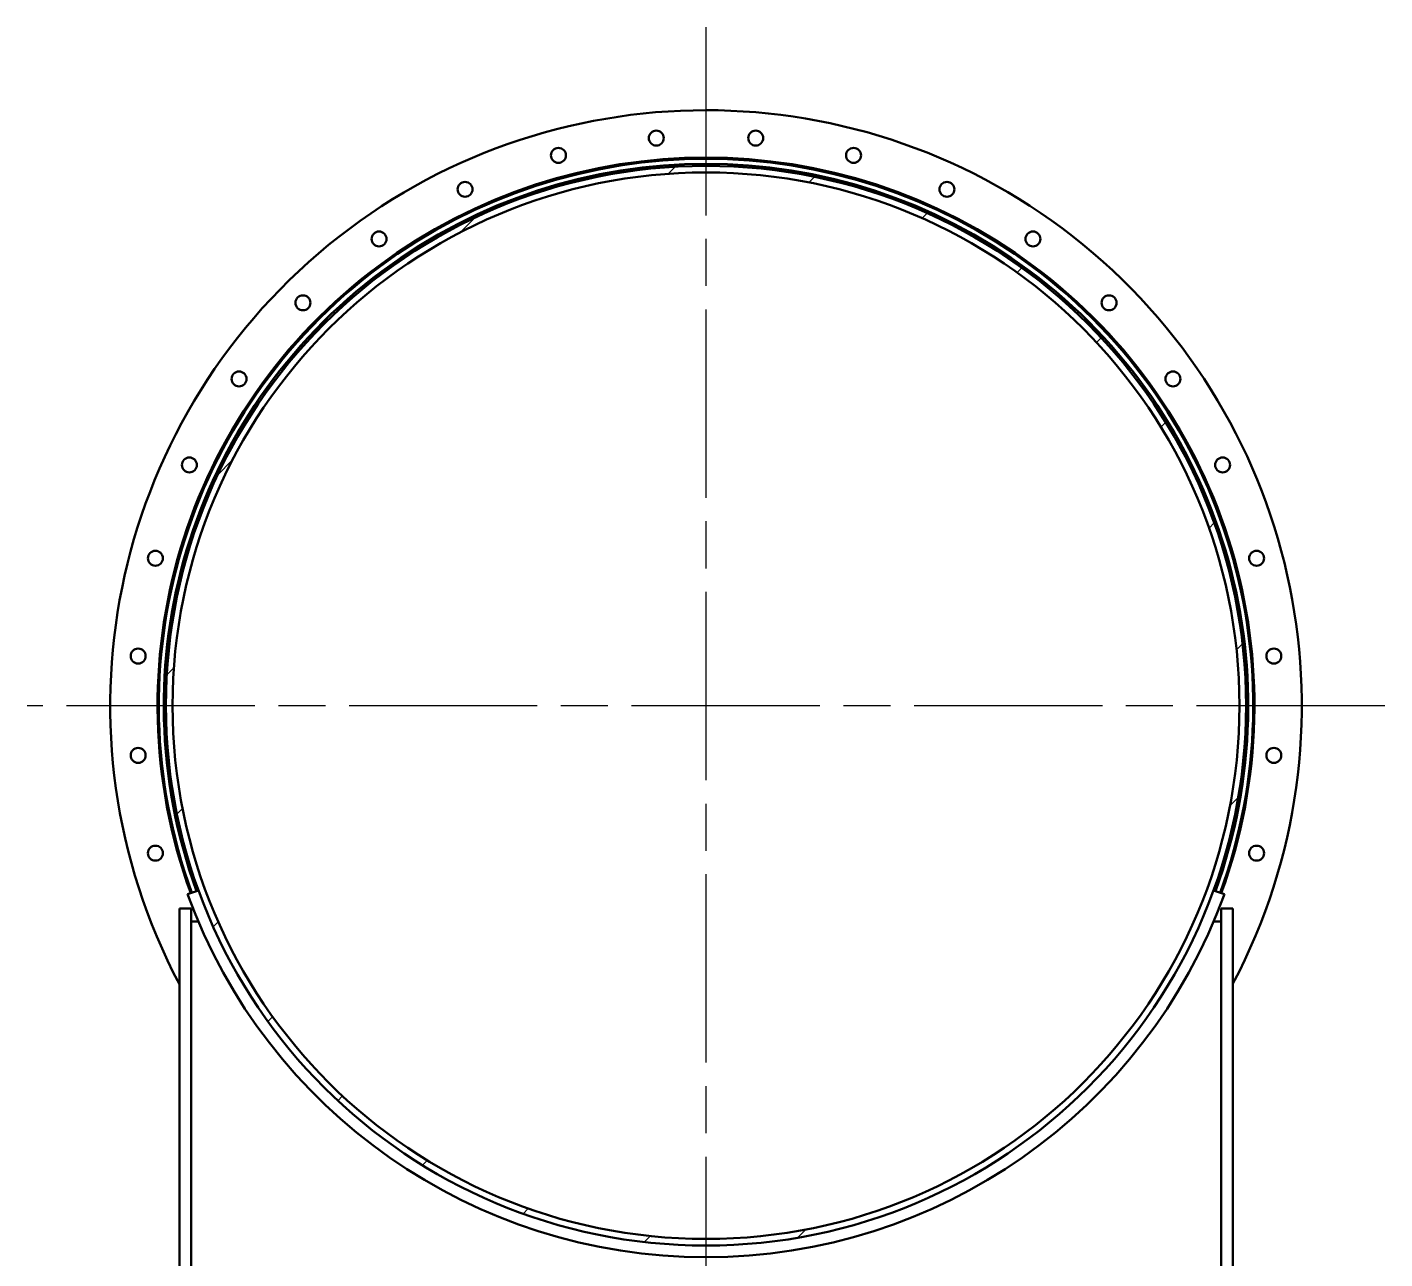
# Model space of a CAD drawing. Header units: millimetres. Extents: x 0 to 25230, y 0 to 17820.
# Drawn here: x 19131 to 20356, y 7010 to 8122 of the extents above; entities that cross this region are included whole.
import ezdxf

# ---------------------------------------------------------------- set-up
doc = ezdxf.new("R2010")
doc.units = ezdxf.units.MM
doc.header["$LTSCALE"] = 30
doc.linetypes.add('CHAIN', pattern=[0.7087, 0.4724, -0.0591, 0.1181, -0.0591])
for name, color, linetype, lineweight in [('Видимый контур (ГОСТ)', 7, 'Continuous', 50), ('Маркер центра (ГОСТ)', 7, 'Continuous', 25), ('Штриховка (ГОСТ)', 7, 'Continuous', 18)]:
    doc.layers.add(name, color=color, linetype=linetype, lineweight=lineweight)

msp = doc.modelspace()

# ---------------------------------------------------------------- hatches: boundary and pattern name
at = {"layer": 'Штриховка (ГОСТ)'}
h = msp.add_hatch(dxfattribs=at)
h.set_pattern_fill('ANSI31', color=256, scale=762, style=0)
h.set_pattern_definition([(45, (0, 0), (-67.35192, 67.35192), [])])
edge = h.paths.add_edge_path()
edge.add_ellipse((19743.2793, 7509.5684), major_axis=(487.5, 0), ratio=1, start_angle=0, end_angle=360)
edge = h.paths.add_edge_path(flags=0)
edge.add_ellipse((19743.2793, 7509.5684), major_axis=(481.5, 0), ratio=1, start_angle=0, end_angle=360)

# ---------------------------------------------------------------- linework, layer by layer
at = {"layer": 'Видимый контур (ГОСТ)'}
for p, q in [((19275.3124, 7339.2424), (19285.1792, 7342.8336)), ((20211.2462, 7339.2424), (20201.3795, 7342.8336)), ((19278.4272, 7326.5684), (19267.9272, 7326.5684)), ((19267.9272, 6506.8184), (19267.9272, 7326.5684)), ((19278.4272, 6506.8184), (19278.4272, 7326.5684)), ((20208.4272, 7326.5684), (20208.4272, 6465.9434)), ((20208.4272, 7326.5684), (20218.9272, 7326.5684)), ((20218.9272, 7326.5684), (20218.9272, 6465.9434)), ((19285.0447, 7314.5684), (19278.4272, 7314.5684)), ((20208.4272, 7314.5684), (20201.514, 7314.5684))]:
    msp.add_line(p, q, dxfattribs=at)
for centre, radius in [((19698.4377, 8022.1106), 6.75), ((19788.1209, 8022.1106), 6.75), ((19610.1169, 8006.5373), 6.75), ((19876.4417, 8006.5373), 6.75), ((19743.2793, 7509.5684), 487.5), ((19743.2793, 7509.5684), 481.5), ((19525.8422, 7975.8638), 6.75), ((19960.7164, 7975.8638), 6.75), ((19448.1742, 7931.0222), 6.75), ((20038.3844, 7931.0222), 6.75), ((19379.4729, 7873.3749), 6.75), ((20107.0858, 7873.3749), 6.75), ((19321.8256, 7804.6735), 6.75), ((20164.733, 7804.6735), 6.75), ((19276.984, 7727.0055), 6.75), ((20209.5747, 7727.0055), 6.75), ((19246.3105, 7642.7308), 6.75), ((20240.2482, 7642.7308), 6.75), ((19230.7371, 7554.4101), 6.75), ((20255.8215, 7554.4101), 6.75), ((19230.7371, 7464.7268), 6.75), ((20255.8215, 7464.7268), 6.75), ((19246.3105, 7376.406), 6.75), ((20240.2482, 7376.406), 6.75)]:
    msp.add_circle(centre, radius, dxfattribs=at)
for radius, start, end in [(537.75, 332.1918745, 207.8755842), (495, 340, 200), (493.875, 340, 200), (489.375, 340, 200), (498, 200, 340)]:
    msp.add_arc((19743.2793, 7509.5684), radius, start, end, dxfattribs=at)
at = {"layer": 'Маркер центра (ГОСТ)', "linetype": 'CHAIN', "ltscale": 11.993792}
for p, q in [((19743.2793, 8122.3184), (19743.2793, 6896.8184)), ((20356.0293, 7509.5684), (19130.5293, 7509.5684))]:
    msp.add_line(p, q, dxfattribs=at)

doc.saveas('drawing.dxf')
